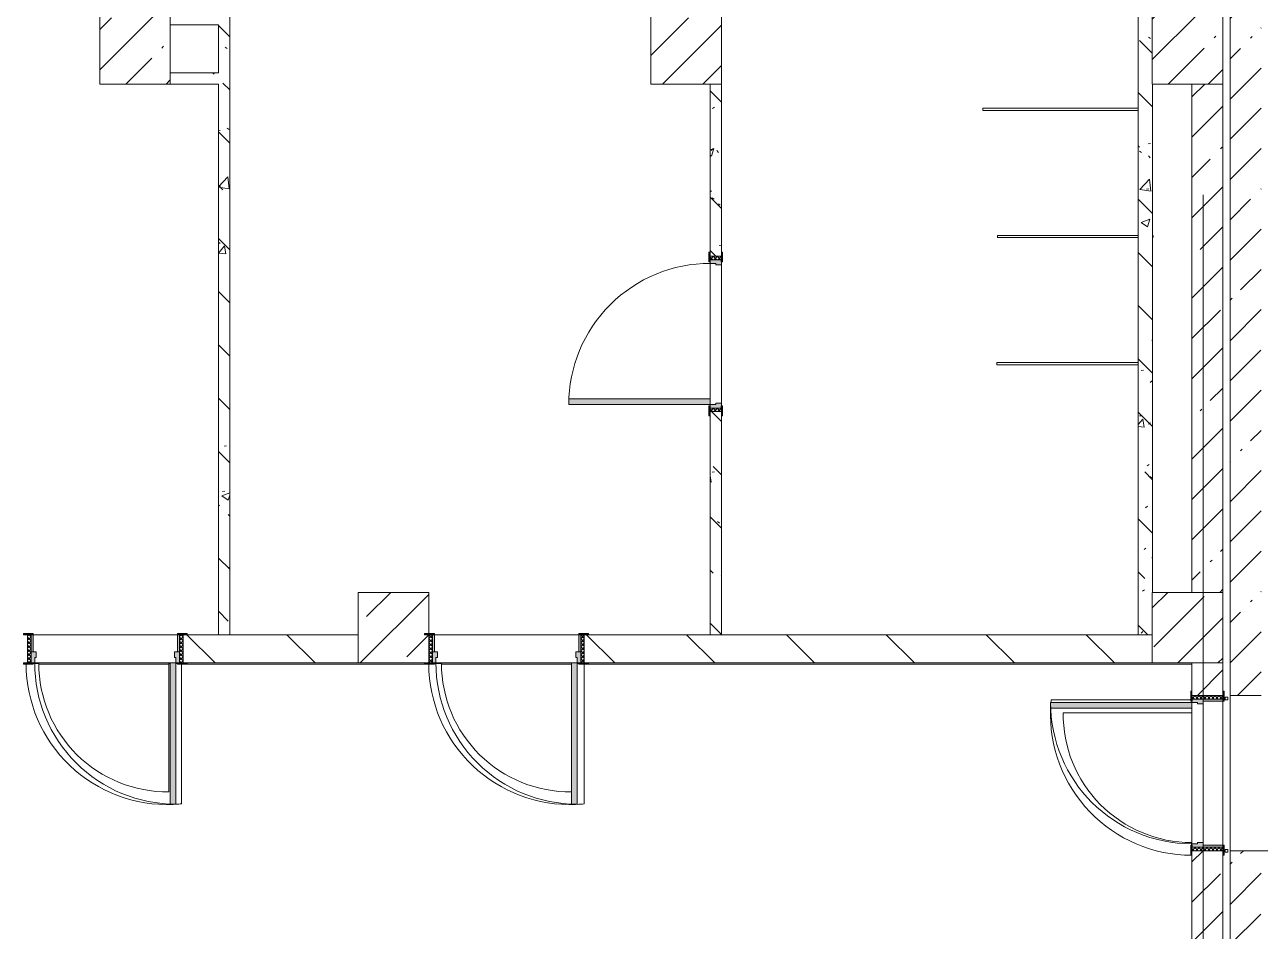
# Model space of a CAD drawing. Header units: millimetres. Extents: x -2911 to 185522, y -8553 to 29000.
# Drawn here: x 134732 to 143476, y 16700 to 23120 of the extents above; entities that cross this region are included whole.
import ezdxf

# ---------------------------------------------------------------- set-up
doc = ezdxf.new("R2010")
doc.units = ezdxf.units.MM
for name, color, linetype, lineweight, true_color in [('A-DOOR-2', 7, 'Continuous', 5, 0xaaaaaa), ('A-DOOR-3', 7, 'Continuous', 5, 0xe2e2e2), ('A-DOOR-FRAM-1', 7, 'Continuous', 5, 0xe2e2e2), ('A-DOOR-FRAM-2', 7, 'Continuous', 5, 0xaaaaaa), ('A-FLOR-2', 7, 'Continuous', 5, 0xaaaaaa), ('I-WALL-5', 7, 'Continuous', 5, 0x787878)]:
    doc.layers.add(name, color=color, linetype=linetype, lineweight=lineweight, true_color=true_color)
for name, color, linetype, lineweight in [('A-GENM-1', 7, 'Continuous', 5), ('A-WALL', 7, 'Continuous', 9), ('A-WALL-4', 7, 'Continuous', 5), ('I-WALL-3', 7, 'Continuous', 5), ('S-COLS-2', 7, 'Continuous', 5), ('Оси', 7, 'Continuous', 9)]:
    doc.layers.add(name, color=color, linetype=linetype, lineweight=lineweight)
pattern_1 = [(45, (58512.3, 0), (-285.1231, 285.1231), []), (45, (58797.44, 0), (-285.1231, 285.1231), [504.031, -100.806, 16.764, -84.042])]
pattern_2 = [(135, (58512.3, 0), (-377.1708, -377.1708), [533.4, -88.9, 17.78, -88.9]), (135, (58512.3, 376.94), (-377.1708, -377.1708), []), (50, (58512.3, 0), (637.6445, -55.7866), [66.675, -733.425]), (355, (58512.3, 0), (-123.3494, 668.699), [53.34, -586.74]), (100.451, (58565.45, -4.65), (514.299, 612.908), [56.665, -623.315]), (46.184, (58512.3, 177.8), (948.7764, -147.15), [100.012, -1100.137]), (96.636, (58591.4, 165.5), (830.909, 865.997), [84.998, -934.973]), (351.184, (58512.3, 177.8), (830.918, 865.988), [80.01, -880.11]), (21, (58601.2, 133.35), (530.6506, -357.9283), [66.675, -733.425]), (326, (58601.2, 133.35), (216.308, 644.6585), [53.34, -586.74]), (71.451, (58645.44, 103.5), (746.9596, 286.7243), [56.665, -623.315]), (37.5, (58512.32, 0), (10.81053, 295.9426), [16.764, -562.864, 16.764, -578.866, -588.962]), (37.5, (58512.32, 0), (10.81053, 295.9426), [-1175.258, 16.764, -572.198]), (7.5, (58512.3, 0), (233.8692, 350.6318), [16.764, -322.834, 16.764, -549.529, -224.472]), (7.5, (58512.3, 0), (233.8692, 350.6318), [-905.891, 16.764, -207.708]), (327.5, (58314.07, 0), (474.5678, -20.0513), [16.764, -205.486, 16.764, -676.656, -920.115]), (327.5, (58314.07, 0), (474.5678, -20.0513), [-915.67, 16.764, -903.351]), (317.5, (58225.17, 0), (518.4522, 88.9934), [16.764, -272.161, 16.764, -443.738, -653.415]), (317.5, (58225.17, 0), (518.4522, 88.9934), [-749.427, 16.764, -636.651])]

# ---------------------------------------------------------------- blocks, each defined once
blk = doc.blocks.new('BSC_Колонна _Прямоугольная - 500х500-23287078-2_7_1_птичка')
at = {"layer": 'S-COLS-2'}
h = blk.add_hatch(dxfattribs=at)
h.set_pattern_fill('FP_94', color=256, style=0, pattern_type=2)
h.set_pattern_definition([(45, (-84450, -22950), (-285.1231, 285.1231), []), (45, (-84164.88, -22950), (-285.1231, 285.1231), [504.031, -100.806, 16.764, -84.042])])
h.paths.add_polyline_path([(-250, -250), (250, -250), (250, 250), (-250, 250), (-250, -160)])
for p, q in [((250, 250), (-250, 250)), ((-250, 250), (-250, -250)), ((250, -250), (250, 250)), ((-250, -250), (250, -250))]:
    blk.add_line(p, q, dxfattribs=at)
blk = doc.blocks.new('BSC_Колонна _Прямоугольная - 500х500-V107-2_7_1_птичка')
at = {"layer": 'S-COLS-2'}
h = blk.add_hatch(dxfattribs=at)
h.set_pattern_fill('FP_119', color=256, style=0, pattern_type=2)
h.set_pattern_definition([(45, (-77000, -22950), (-285.1231, 285.1231), []), (45, (-76714.88, -22950), (-285.1231, 285.1231), [504.031, -100.806, 16.764, -84.042])])
h.paths.add_polyline_path([(-250, -250), (250, -250), (250, 250), (-250, 250), (-250, -160)])
for p, q in [((250, 250), (-250, 250)), ((-250, 250), (-250, -250)), ((250, -250), (250, 250)), ((-250, -250), (250, -250))]:
    blk.add_line(p, q, dxfattribs=at)
blk = doc.blocks.new('110_Дверь_СКБ_1Ст_Внутренняя1 - Д-4 1100x2100h_су мгн-V112-2_7_1_птичка')
at = {"layer": 'A-DOOR-2'}
h = blk.add_hatch(dxfattribs=at)
h.set_pattern_fill('FP_125', color=256, style=0, pattern_type=2)
h.set_pattern_definition([(135, (1751.41, 104.685), (-14.14214, -14.14214), []), (225, (1751.41, 104.685), (14.14214, -14.14214), [])])
h.paths.add_polyline_path([(537.5, -40), (562.5, -40), (562.5, 40), (537.5, 40)])
at = {"layer": 'A-DOOR-3'}
h = blk.add_hatch(color=256, dxfattribs=at)
h.paths.add_polyline_path([(-512.5, 40), (-512.5, -40), (-477.5, -40), (-477.5, 0), (-487.5, 0), (-487.5, 40)])
h.paths.add_polyline_path([(502.5, 0), (502.5, -40), (537.5, -40), (537.5, 40), (512.5, 40), (512.5, 0)])
at = {"layer": 'A-DOOR-FRAM-1'}
for points in [[(-487.5, 1040), (-487.5, 40), (-447.5, 40), (-447.5, 1040)], [(-567.5, 40), (-497.5, 40), (-497.5, 48), (-567.5, 48)], [(522.5, 40), (592.5, 40), (592.5, 48), (522.5, 48)], [(-567.5, -48), (-497.5, -48), (-497.5, -40), (-567.5, -40)], [(522.5, -48), (592.5, -48), (592.5, -40), (522.5, -40)]]:
    blk.add_hatch(color=256, dxfattribs=at).paths.add_polyline_path(points)
at = {"layer": 'A-DOOR-FRAM-2'}
h = blk.add_hatch(dxfattribs=at)
h.set_pattern_fill('FP_126', color=256, style=0, pattern_type=2)
h.set_pattern_definition([(45, (-371.384, 104.685), (-14.1421, 14.1421), []), (135, (-371.384, 104.685), (-14.1421, -14.1421), [])])
h.paths.add_polyline_path([(-537.5, -40), (-512.5, -40), (-512.5, 40), (-537.5, 40)])
at = {"layer": 'A-DOOR-2'}
for p, q in [((-487.5, 1040), (-487.5, 40)), ((-447.5, 1040), (-487.5, 1040)), ((-447.5, 40), (-447.5, 1040)), ((-487.5, 40), (-447.5, 40))]:
    blk.add_line(p, q, dxfattribs=at)
blk.add_arc((-487.5, 40), 1000, 360, 90, dxfattribs=at)
at = {"layer": 'A-DOOR-FRAM-2'}
for p, q in [((-497.5, 48), (-567.5, 48)), ((-567.5, 48), (-567.5, 40)), ((-567.5, 40), (-497.5, 40)), ((-512.5, 40), (-537.5, 40)), ((-537.5, 40), (-537.5, -40)), ((-487.5, 40), (-512.5, 40)), ((-512.5, 40), (-512.5, -40)), ((-512.5, -40), (-512.5, 40)), ((-497.5, 40), (-512.5, 40)), ((-512.5, 40), (-512.5, 39)), ((-512.5, 39), (-497.5, 39)), ((-497.5, 40), (-497.5, 48)), ((-497.5, 39), (-497.5, 40)), ((-487.5, 0), (-487.5, 40)), ((-477.5, 0), (-487.5, 0)), ((-477.5, -40), (-477.5, 0)), ((512.5, 0), (502.5, 0)), ((502.5, 0), (502.5, -40)), ((512.5, 40), (512.5, 0)), ((537.5, 40), (512.5, 40)), ((592.5, 48), (522.5, 48)), ((522.5, 48), (522.5, 40)), ((537.5, 40), (522.5, 40)), ((522.5, 40), (522.5, 39)), ((522.5, 40), (592.5, 40)), ((522.5, 39), (537.5, 39)), ((537.5, -40), (537.5, 40)), ((562.5, 40), (537.5, 40)), ((537.5, 40), (537.5, -40)), ((537.5, 39), (537.5, 40)), ((562.5, -40), (562.5, 40)), ((592.5, 40), (592.5, 48)), ((-497.5, -40), (-567.5, -40)), ((-567.5, -40), (-567.5, -48)), ((-567.5, -48), (-497.5, -48)), ((-537.5, -40), (-512.5, -40)), ((-497.5, -39), (-512.5, -39)), ((-512.5, -39), (-512.5, -40)), ((-512.5, -40), (-477.5, -40)), ((-512.5, -40), (-497.5, -40)), ((-497.5, -40), (-497.5, -39)), ((-497.5, -48), (-497.5, -40)), ((502.5, -40), (537.5, -40)), ((537.5, -39), (522.5, -39)), ((522.5, -39), (522.5, -40)), ((522.5, -40), (537.5, -40)), ((592.5, -40), (522.5, -40)), ((522.5, -40), (522.5, -48)), ((522.5, -48), (592.5, -48)), ((537.5, -40), (537.5, -39)), ((537.5, -40), (562.5, -40)), ((592.5, -48), (592.5, -40))]:
    blk.add_line(p, q, dxfattribs=at)
blk = doc.blocks.new('110_Дверь_СКБ_1Ст_Внутренняя1 - Д-4 1100x2100h_су мгн-V113-2_7_1_птичка')
at = {"layer": 'A-DOOR-2'}
h = blk.add_hatch(dxfattribs=at)
h.set_pattern_fill('FP_100', color=256, style=0, pattern_type=2)
h.set_pattern_definition([(135, (1751.41, 164.685), (-14.14214, -14.14214), []), (225, (1751.41, 164.685), (14.14214, -14.14214), [])])
h.paths.add_polyline_path([(562.5, 100), (537.5, 100), (537.5, -100), (562.5, -100)])
at = {"layer": 'A-DOOR-3'}
h = blk.add_hatch(color=256, dxfattribs=at)
h.paths.add_polyline_path([(512.5, 100), (512.5, 60), (502.5, 60), (502.5, 20), (537.5, 20), (537.5, 100)])
h.paths.add_polyline_path([(-487.5, 100), (-512.5, 100), (-512.5, 20), (-477.5, 20), (-477.5, 60), (-487.5, 60)])
at = {"layer": 'A-DOOR-FRAM-1'}
for points in [[(-487.5, 1100), (-487.5, 100), (-447.5, 100), (-447.5, 1100)], [(-567.5, 108), (-567.5, 100), (-497.5, 100), (-497.5, 108)], [(592.5, 108), (522.5, 108), (522.5, 100), (592.5, 100)], [(-497.5, 20), (-512.5, 20), (-512.5, -100), (-497.5, -100)], [(537.5, 20), (522.5, 20), (522.5, -100), (537.5, -100)], [(-567.5, -100), (-567.5, -108), (-497.5, -108), (-497.5, -100)], [(592.5, -100), (522.5, -100), (522.5, -108), (592.5, -108)]]:
    blk.add_hatch(color=256, dxfattribs=at).paths.add_polyline_path(points)
at = {"layer": 'A-DOOR-FRAM-2'}
h = blk.add_hatch(dxfattribs=at)
h.set_pattern_fill('FP_101', color=256, style=0, pattern_type=2)
h.set_pattern_definition([(45, (-371.384, 164.685), (-14.1421, 14.1421), []), (135, (-371.384, 164.685), (-14.1421, -14.1421), [])])
h.paths.add_polyline_path([(-512.5, 100), (-537.5, 100), (-537.5, -100), (-512.5, -100)])
at = {"layer": 'A-DOOR-2'}
for p, q in [((-487.5, 1100), (-487.5, 100)), ((-447.5, 1100), (-487.5, 1100)), ((-447.5, 100), (-447.5, 1100)), ((-487.5, 100), (-447.5, 100))]:
    blk.add_line(p, q, dxfattribs=at)
blk.add_arc((-487.5, 100), 1000, 360, 90, dxfattribs=at)
at = {"layer": 'A-DOOR-FRAM-2'}
for p, q in [((-497.5, 108), (-567.5, 108)), ((-567.5, 108), (-567.5, 100)), ((-567.5, 100), (-497.5, 100)), ((-512.5, 100), (-537.5, 100)), ((-537.5, 100), (-537.5, -100)), ((-487.5, 100), (-512.5, 100)), ((-512.5, 100), (-512.5, 20)), ((-512.5, -100), (-512.5, 100)), ((-497.5, 100), (-512.5, 100)), ((-512.5, 100), (-512.5, 99)), ((-512.5, 99), (-497.5, 99)), ((-497.5, 100), (-497.5, 108)), ((-497.5, 99), (-497.5, 100)), ((-487.5, 60), (-487.5, 100)), ((512.5, 100), (512.5, 60)), ((537.5, 100), (512.5, 100)), ((592.5, 108), (522.5, 108)), ((522.5, 108), (522.5, 100)), ((537.5, 100), (522.5, 100)), ((522.5, 100), (522.5, 99)), ((522.5, 100), (592.5, 100)), ((522.5, 99), (537.5, 99)), ((537.5, 20), (537.5, 100)), ((562.5, 100), (537.5, 100)), ((537.5, 100), (537.5, -100)), ((537.5, 99), (537.5, 100)), ((562.5, -100), (562.5, 100)), ((592.5, 100), (592.5, 108)), ((-512.5, 20), (-477.5, 20)), ((-497.5, 20), (-512.5, 20)), ((-512.5, 20), (-512.5, -100)), ((-497.5, -100), (-497.5, 20)), ((-477.5, 60), (-487.5, 60)), ((-477.5, 20), (-477.5, 60)), ((512.5, 60), (502.5, 60)), ((502.5, 60), (502.5, 20)), ((502.5, 20), (537.5, 20)), ((537.5, 20), (522.5, 20)), ((522.5, 20), (522.5, -100)), ((537.5, -100), (537.5, 20)), ((-497.5, -100), (-567.5, -100)), ((-567.5, -100), (-567.5, -108)), ((-567.5, -108), (-497.5, -108)), ((-537.5, -100), (-512.5, -100)), ((-512.5, -100), (-497.5, -100)), ((-497.5, -108), (-497.5, -100)), ((522.5, -100), (537.5, -100)), ((592.5, -100), (522.5, -100)), ((522.5, -100), (522.5, -108)), ((522.5, -108), (592.5, -108)), ((537.5, -100), (562.5, -100)), ((592.5, -108), (592.5, -100))]:
    blk.add_line(p, q, dxfattribs=at)
blk = doc.blocks.new('131_Сантехническая перегородка - СП-2-29831410-2_7_1_птичка')
at = {"layer": 'A-GENM-1'}
for p, q in [((0, 8), (1100, 8)), ((1100, 8), (1100, -8)), ((1100, -8), (0, -8))]:
    blk.add_line(p, q, dxfattribs=at)
blk = doc.blocks.new('131_Сантехническая перегородка - СП-2-16286057-2_7_1_птичка')
at = {"layer": 'A-GENM-1'}
for p, q in [((0, 8), (995.7, 8)), ((0, 8), (0, -8)), ((1100, 8), (1100, -8)), ((995.7, -8), (0, -8))]:
    blk.add_line(p, q, dxfattribs=at)
blk = doc.blocks.new('131_Сантехническая перегородка - СП-2-V116-2_7_1_птичка')
at = {"layer": 'A-GENM-1'}
for p, q in [((0, 8), (1000.7, 8)), ((0, 8), (0, -8)), ((1000.7, -8), (0, -8))]:
    blk.add_line(p, q, dxfattribs=at)
blk = doc.blocks.new('110_Дверь_СКБ_1Ст_Внутренняя1 - Д-4 _л_ 1100x2100h_су мгн-V141-2_7_1_птичка')
at = {"layer": 'A-DOOR-2'}
h = blk.add_hatch(dxfattribs=at)
h.set_pattern_fill('FP_123', color=256, style=0, pattern_type=2)
h.set_pattern_definition([(135, (1751.41, 174.685), (-14.14214, -14.14214), []), (225, (1751.41, 174.685), (14.14214, -14.14214), [])])
h.paths.add_polyline_path([(537.5, -110), (562.5, -110), (562.5, 110), (537.5, 110)])
at = {"layer": 'A-DOOR-3'}
h = blk.add_hatch(color=256, dxfattribs=at)
h.paths.add_polyline_path([(-512.5, 110), (-512.5, 30), (-477.5, 30), (-477.5, 70), (-487.5, 70), (-487.5, 110)])
h.paths.add_polyline_path([(502.5, 70), (502.5, 30), (537.5, 30), (537.5, 110), (512.5, 110), (512.5, 70)])
at = {"layer": 'A-DOOR-FRAM-1'}
for points in [[(472.5, 110), (512.5, 110), (512.5, 1110), (472.5, 1110), (472.5, 401.4)], [(-567.5, 110), (-497.5, 110), (-497.5, 118), (-567.5, 118)], [(522.5, 110), (592.5, 110), (592.5, 118), (522.5, 118)], [(-512.5, 30), (-512.5, -110), (-497.5, -110), (-497.5, 30)], [(522.5, -110), (537.5, -110), (537.5, 30), (522.5, 30)], [(-567.5, -118), (-497.5, -118), (-497.5, -110), (-567.5, -110)], [(522.5, -118), (592.5, -118), (592.5, -110), (522.5, -110)]]:
    blk.add_hatch(color=256, dxfattribs=at).paths.add_polyline_path(points)
at = {"layer": 'A-DOOR-FRAM-2'}
h = blk.add_hatch(dxfattribs=at)
h.set_pattern_fill('FP_124', color=256, style=0, pattern_type=2)
h.set_pattern_definition([(45, (-371.384, 174.685), (-14.1421, 14.1421), []), (135, (-371.384, 174.685), (-14.1421, -14.1421), [])])
h.paths.add_polyline_path([(-537.5, 110), (-537.5, -110), (-512.5, -110), (-512.5, 110)])
at = {"layer": 'A-DOOR-2'}
for p, q in [((512.5, 1110), (472.5, 1110)), ((472.5, 1110), (472.5, 110)), ((512.5, 110), (512.5, 1110)), ((472.5, 110), (512.5, 110))]:
    blk.add_line(p, q, dxfattribs=at)
blk.add_arc((512.5, 110), 1000, 90, 180, dxfattribs=at)
at = {"layer": 'A-DOOR-FRAM-2'}
for p, q in [((-497.5, 118), (-567.5, 118)), ((-567.5, 118), (-567.5, 110)), ((-567.5, 110), (-497.5, 110)), ((-512.5, 110), (-537.5, 110)), ((-537.5, 110), (-537.5, -110)), ((-487.5, 110), (-512.5, 110)), ((-512.5, 110), (-512.5, 30)), ((-512.5, -110), (-512.5, 110)), ((-497.5, 110), (-512.5, 110)), ((-512.5, 110), (-512.5, 109)), ((-512.5, 109), (-497.5, 109)), ((-497.5, 110), (-497.5, 118)), ((-497.5, 109), (-497.5, 110)), ((-487.5, 70), (-487.5, 110)), ((512.5, 110), (512.5, 70)), ((537.5, 110), (512.5, 110)), ((592.5, 118), (522.5, 118)), ((522.5, 118), (522.5, 110)), ((537.5, 110), (522.5, 110)), ((522.5, 110), (522.5, 109)), ((522.5, 110), (592.5, 110)), ((522.5, 109), (537.5, 109)), ((537.5, 30), (537.5, 110)), ((562.5, 110), (537.5, 110)), ((537.5, 110), (537.5, -110)), ((537.5, 109), (537.5, 110)), ((562.5, -110), (562.5, 110)), ((592.5, 110), (592.5, 118)), ((-512.5, 30), (-477.5, 30)), ((-497.5, 30), (-512.5, 30)), ((-512.5, 30), (-512.5, -110)), ((-497.5, -110), (-497.5, 30)), ((-477.5, 70), (-487.5, 70)), ((-477.5, 30), (-477.5, 70)), ((512.5, 70), (502.5, 70)), ((502.5, 70), (502.5, 30)), ((502.5, 30), (537.5, 30)), ((537.5, 30), (522.5, 30)), ((522.5, 30), (522.5, -110)), ((537.5, -110), (537.5, 30)), ((-497.5, -110), (-567.5, -110)), ((-567.5, -110), (-567.5, -118)), ((-567.5, -118), (-497.5, -118)), ((-537.5, -110), (-512.5, -110)), ((-512.5, -110), (-497.5, -110)), ((-497.5, -118), (-497.5, -110)), ((522.5, -110), (537.5, -110)), ((592.5, -110), (522.5, -110)), ((522.5, -110), (522.5, -118)), ((522.5, -118), (592.5, -118)), ((537.5, -110), (562.5, -110)), ((592.5, -118), (592.5, -110))]:
    blk.add_line(p, q, dxfattribs=at)
blk = doc.blocks.new('BSC_Колонна _Прямоугольная - 500х500-V160-2_7_1_птичка')
at = {"layer": 'S-COLS-2'}
h = blk.add_hatch(dxfattribs=at)
h.set_pattern_fill('FP_165', color=256, style=0, pattern_type=2)
h.set_pattern_definition([(45, (-78830, -18850), (-285.1231, 285.1231), []), (45, (-78544.88, -18850), (-285.1231, 285.1231), [504.031, -100.806, 16.764, -84.042])])
h.paths.add_polyline_path([(-206.5, -250), (250, -250), (250, -50), (220, -50), (220, -42), (250, -42), (250, 250), (-250, 250), (-250, -250)])
for p, q in [((250, 250), (-250, 250)), ((-250, 250), (-250, -250)), ((250, -42), (250, 250)), ((-250, -250), (220, -250))]:
    blk.add_line(p, q, dxfattribs=at)
blk = doc.blocks.new('BSC_Колонна _Прямоугольная - 500х500-V161-2_7_1_птичка')
at = {"layer": 'S-COLS-2'}
h = blk.add_hatch(dxfattribs=at)
h.set_pattern_fill('FP_166', color=256, style=0, pattern_type=2)
h.set_pattern_definition([(45, (-84450, -18850), (-285.1231, 285.1231), []), (45, (-84164.88, -18850), (-285.1231, 285.1231), [504.031, -100.806, 16.764, -84.042])])
h.paths.add_polyline_path([(-250, -250), (250, -250), (250, 250), (-250, 250), (-250, -109.1)])
for p, q in [((250, 250), (-250, 250)), ((-250, 250), (-250, -250)), ((250, -250), (250, 250)), ((-250, -250), (250, -250))]:
    blk.add_line(p, q, dxfattribs=at)
blk = doc.blocks.new('BSC_Колонна _Прямоугольная - 500х500-V162-2_7_1_птичка')
at = {"layer": 'S-COLS-2'}
h = blk.add_hatch(dxfattribs=at)
h.set_pattern_fill('FP_167', color=256, style=0, pattern_type=2)
h.set_pattern_definition([(45, (-80900, -22950), (-285.1231, 285.1231), []), (45, (-80614.88, -22950), (-285.1231, 285.1231), [504.031, -100.806, 16.764, -84.042])])
h.paths.add_polyline_path([(-250, -250), (250, -250), (250, 250), (-250, 250), (-250, -160)])
for p, q in [((250, 250), (-250, 250)), ((-250, 250), (-250, -250)), ((250, -250), (250, 250)), ((-250, -250), (250, -250))]:
    blk.add_line(p, q, dxfattribs=at)

msp = doc.modelspace()

# ---------------------------------------------------------------- hatches: boundary and pattern name
at = {"layer": 'I-WALL-3'}
h = msp.add_hatch(dxfattribs=at)
h.set_pattern_fill('FP_93', color=256, style=0, pattern_type=2)
h.set_pattern_definition(pattern_1)
h.paths.add_polyline_path([(143262.3157, 18370), (143482.3157, 18370), (143482.3157, 27099.9999), (143262.3157, 27099.9999), (143262.3157, 18740.8685)])
h = msp.add_hatch(dxfattribs=at)
h.set_pattern_fill('FP_93', color=256, style=0, pattern_type=2)
h.set_pattern_definition(pattern_1)
h.paths.add_polyline_path([(143212.3157, 15150.0001), (143212.3157, 15530), (142992.3157, 15530), (142992.3157, 15150.0001)])
h.paths.add_polyline_path([(142992.3157, 18570), (143212.3157, 18570), (143212.3157, 18600), (142992.3157, 18600)])
h.paths.add_polyline_path([(142992.3157, 19100), (143212.3157, 19100), (143212.3157, 22700.0001), (142992.3157, 22700.0001), (142992.3157, 19319.318)])
h.paths.add_polyline_path([(143116.4183, 23200.0001), (143212.3157, 23200.0001), (143212.3157, 26599.9999), (142992.3157, 26599.9999), (142992.3157, 23200.0001)])
h = msp.add_hatch(dxfattribs=at)
h.set_pattern_fill('FP_96', color=256, style=0, pattern_type=2)
h.set_pattern_definition([(135, (58512.3, 0), (-353.5534, -353.5534), [])])
h.paths.add_polyline_path([(140845.8994, 18600), (142712.3157, 18600), (142712.3157, 18800), (138692.3157, 18800), (138692.3157, 18600), (138990.8593, 18600)])
h.paths.add_polyline_path([(135882.3157, 18600), (137092.3157, 18600), (137092.3157, 18800), (135852.3157, 18800), (135852.3157, 18600)])
h.paths.add_polyline_path([(125272.3157, 18600), (132052.3157, 18600), (132052.3157, 18800), (125272.3157, 18800)])
h.paths.add_polyline_path([(132552.3157, 18600), (134752.3157, 18600), (134752.3157, 18800), (132552.3157, 18800), (132552.3157, 18681.0313)])
h = msp.add_hatch(dxfattribs=at)
h.set_pattern_fill('FP_93', color=256, style=0, pattern_type=2)
h.set_pattern_definition(pattern_1)
h.paths.add_polyline_path([(142992.3157, 15530), (143212.3157, 15530), (143212.3157, 17270), (142992.3157, 17270), (142992.3157, 15848.6213)])
h.paths.add_polyline_path([(143212.3157, 18370), (143212.3157, 18570), (142992.3157, 18570), (142992.3157, 18370)])
h = msp.add_hatch(dxfattribs=at)
h.set_pattern_fill('FP_93', color=256, style=0, pattern_type=2)
h.set_pattern_definition(pattern_1)
h.paths.add_polyline_path([(143262.3157, 16300), (143482.3157, 16300), (143482.3157, 17270), (143262.3157, 17270), (143262.3157, 17005.5202)])
at = {"layer": 'I-WALL-5'}
h = msp.add_hatch(dxfattribs=at)
h.set_pattern_fill('FP_106', color=256, style=0, pattern_type=2)
h.set_pattern_definition(pattern_2)
h.paths.add_polyline_path([(136102.3157, 18800), (136182.3157, 18800), (136182.3157, 26899.9999), (136102.3157, 26899.9999), (136102.3157, 20476.2168)])
h = msp.add_hatch(dxfattribs=at)
h.set_pattern_fill('FP_106', color=256, style=0, pattern_type=2)
h.set_pattern_definition(pattern_2)
h.paths.add_polyline_path([(142700.9394, 18800), (142712.3157, 18800), (142712.3157, 26899.9999), (142613.0288, 26899.9999), (142613.0288, 18800)])
h = msp.add_hatch(dxfattribs=at)
h.set_pattern_fill('FP_106', color=256, style=0, pattern_type=2)
h.set_pattern_definition(pattern_2)
h.paths.add_polyline_path([(136102.3157, 22699.9999), (136102.3157, 22779.9999), (135762.3157, 22779.9999), (135762.3157, 22699.9999)])
h = msp.add_hatch(dxfattribs=at)
h.set_pattern_fill('FP_106', color=256, style=0, pattern_type=2)
h.set_pattern_definition(pattern_2)
h.paths.add_polyline_path([(139662.3157, 18800), (139662.3157, 20379.9999), (139582.3157, 20379.9999), (139582.3157, 18800)])
h.paths.add_polyline_path([(139582.3157, 21479.9999), (139662.3157, 21479.9999), (139662.3157, 22699.9999), (139582.3157, 22699.9999), (139582.3157, 21509.9999)])

# ---------------------------------------------------------------- linework, layer by layer
at = {"layer": 'A-FLOR-2'}
for p, q in [((134831.1949, 18596.5833), (134792.3157, 18596.5833)), ((135751.1944, 18592.8549), (134831.4097, 18592.8549)), ((135762.3157, 18597.5833), (135751.1944, 18597.5833)), ((135751.1944, 18597.5833), (135751.1944, 17687.6382)), ((135812.3157, 18597.5833), (135802.3157, 18597.5833)), ((135841.1944, 17602.5958), (135841.1944, 18592)), ((137562.3157, 18592.8549), (135882.3157, 18592.8549)), ((137681.1949, 18596.5833), (137632.3157, 18596.5833)), ((138601.1944, 18592.8549), (137681.4097, 18592.8549)), ((138601.1944, 18597.5833), (138601.1944, 17687.6382)), ((138652.3157, 18597.5833), (138642.3157, 18597.5833)), ((138691.1944, 17602.5958), (138691.1944, 18592)), ((142992.3157, 18592.8549), (138722.3157, 18592.8549)), ((143262.3157, 18370), (143262.3157, 17270)), ((142984.3157, 18338.1873), (141996.3906, 18338.1873)), ((142991.3781, 18320), (142991.3781, 18330)), ((142991.3781, 18248.1873), (142991.3781, 18280)), ((142081.433, 18248.1873), (142991.3781, 18248.1873)), ((142990.3781, 17310), (142990.3781, 17328.1879))]:
    msp.add_line(p, q, dxfattribs=at)
for centre, radius, start, end in [((135741.1944, 18597.5833), 1000, 180.32045644, 272.39422122), ((135741.1944, 18597.5833), 910, 180.06296241, 270.62963662), ((138591.1944, 18597.5833), 1000, 180.32045644, 272.39422122), ((138591.1944, 18597.5833), 910, 180.06296241, 270.62963662), ((142991.3781, 18238.1873), 1000, 177.59974467, 269.94270421), ((142991.3781, 18238.1873), 1000, 174.26082952, 175.30445702), ((142991.3781, 18238.1873), 910, 179.37036338, 269.93703759), ((135741.1944, 18597.5833), 1000, 273.50822763, 275.73917048), ((138591.1944, 18597.5833), 1000, 272.9344054, 275.73917048)]:
    msp.add_arc(centre, radius, start, end, dxfattribs=at)
at = {"layer": 'A-WALL'}
for p, q in [((136102.3157, 18800), (136182.3157, 18800)), ((139582.3157, 18800), (139662.3157, 18800)), ((142613.0288, 18800), (142712.3157, 18800))]:
    msp.add_line(p, q, dxfattribs=at)
at = {"layer": 'A-WALL-4'}
for p, q in [((143247.3157, 18358.4999), (143227.3157, 18358.4999)), ((143227.3157, 18358.4999), (143227.3157, 18338.4999)), ((143227.3157, 18338.4999), (143247.3157, 18338.4999)), ((143247.3157, 18338.4999), (143247.3157, 18358.4999)), ((143247.3157, 17280), (143227.3157, 17280)), ((143227.3157, 17280), (143227.3157, 17260)), ((143227.3157, 17260), (143247.3157, 17260)), ((143247.3157, 17260), (143247.3157, 17280))]:
    msp.add_line(p, q, dxfattribs=at)
at = {"layer": 'I-WALL-3'}
for p, q in [((143262.3157, 27099.9999), (143262.3157, 18370)), ((136182.3157, 18800), (136182.3157, 26899.9999)), ((142613.0288, 23419.9999), (142613.0288, 18800)), ((135762.3157, 23119.9999), (136102.3157, 23119.9999)), ((136102.3157, 23119.9999), (136102.3157, 22779.9999)), ((136102.3157, 22779.9999), (135762.3157, 22779.9999)), ((135762.3157, 22699.9999), (136102.3157, 22699.9999)), ((136102.3157, 22699.9999), (136102.3157, 18800)), ((139582.3157, 22699.9999), (139582.3157, 21509.9999)), ((139662.3157, 21509.9999), (139662.3157, 22699.9999)), ((142713.0288, 19100), (142713.0288, 22700.0001)), ((142992.3157, 22700.0001), (142992.3157, 19100)), ((143212.3157, 19100), (143212.3157, 22700.0001)), ((139582.3157, 20469.9999), (139582.3157, 21429.9999)), ((139662.3157, 21419.9999), (139662.3157, 20439.9999)), ((139582.3157, 20349.9999), (139582.3157, 18800)), ((139662.3157, 18800), (139662.3157, 20349.9999)), ((134792.3157, 18800), (135812.3157, 18800)), ((136102.3157, 18800), (135882.3157, 18800)), ((137092.3157, 18800), (136182.3157, 18800)), ((137632.3157, 18800), (138652.3157, 18800)), ((139582.3157, 18800), (138722.3157, 18800)), ((142613.0288, 18800), (139662.3157, 18800)), ((135762.3157, 18600), (134802.3157, 18600)), ((135882.3157, 18600), (137092.3157, 18600)), ((138602.3157, 18600), (137642.3157, 18600)), ((138722.3157, 18600), (142712.3157, 18600)), ((142992.3157, 18600), (142992.3157, 18400)), ((143212.3157, 18400), (143212.3157, 18600)), ((143262.3157, 18370), (143482.3157, 18370)), ((142992.3157, 17320), (142992.3157, 18280)), ((143212.3157, 18330), (143212.3157, 17310)), ((142992.3157, 17240), (142992.3157, 16130)), ((143212.3157, 11550), (143212.3157, 17240)), ((145474.0288, 17270), (143262.3157, 17270)), ((143262.3157, 17270), (143262.3157, 10400))]:
    msp.add_line(p, q, dxfattribs=at)
at = {"layer": 'Оси'}
msp.add_line((143072.3157, 10029.8193), (143072.3157, 21915.0972), dxfattribs=at)

# ---------------------------------------------------------------- block references
at = {"layer": 'A-DOOR-2'}
for name, p, rotation in [('110_Дверь_СКБ_1Ст_Внутренняя1 - Д-4 1100x2100h_су мгн-V112-2_7_1_птичка', (139622.3157, 20917.4999), 89.99999999999984), ('110_Дверь_СКБ_1Ст_Внутренняя1 - Д-4 1100x2100h_су мгн-V113-2_7_1_птичка', (135314.8157, 18700), 180), ('110_Дверь_СКБ_1Ст_Внутренняя1 - Д-4 1100x2100h_су мгн-V113-2_7_1_птичка', (138154.8157, 18700), 180), ('110_Дверь_СКБ_1Ст_Внутренняя1 - Д-4 _л_ 1100x2100h_су мгн-V141-2_7_1_птичка', (143102.3157, 17807.5), 89.9999999999999)]:
    msp.add_blockref(name, p, dxfattribs=dict(at, rotation=rotation))
at = {"layer": 'A-GENM-1', "rotation": 180}
msp.add_blockref('131_Сантехническая перегородка - СП-2-29831410-2_7_1_птичка', (142613.0288, 22519.9999), dxfattribs=at)
at = {"layer": 'A-GENM-1'}
for name, p in [('131_Сантехническая перегородка - СП-2-16286057-2_7_1_птичка', (141617.3157, 21619.9999)), ('131_Сантехническая перегородка - СП-2-V116-2_7_1_птичка', (141612.3157, 20719.9999))]:
    msp.add_blockref(name, p, dxfattribs=at)
at = {"layer": 'S-COLS-2'}
for name, p in [('BSC_Колонна _Прямоугольная - 500х500-V107-2_7_1_птичка', (135512.3157, 22949.9999)), ('BSC_Колонна _Прямоугольная - 500х500-V162-2_7_1_птичка', (139412.3157, 22949.9999)), ('BSC_Колонна _Прямоугольная - 500х500-23287078-2_7_1_птичка', (142962.3157, 22950.0001)), ('BSC_Колонна _Прямоугольная - 500х500-V160-2_7_1_птичка', (137342.3157, 18850)), ('BSC_Колонна _Прямоугольная - 500х500-V161-2_7_1_птичка', (142962.3157, 18850))]:
    msp.add_blockref(name, p, dxfattribs=at)

doc.saveas('drawing.dxf')
